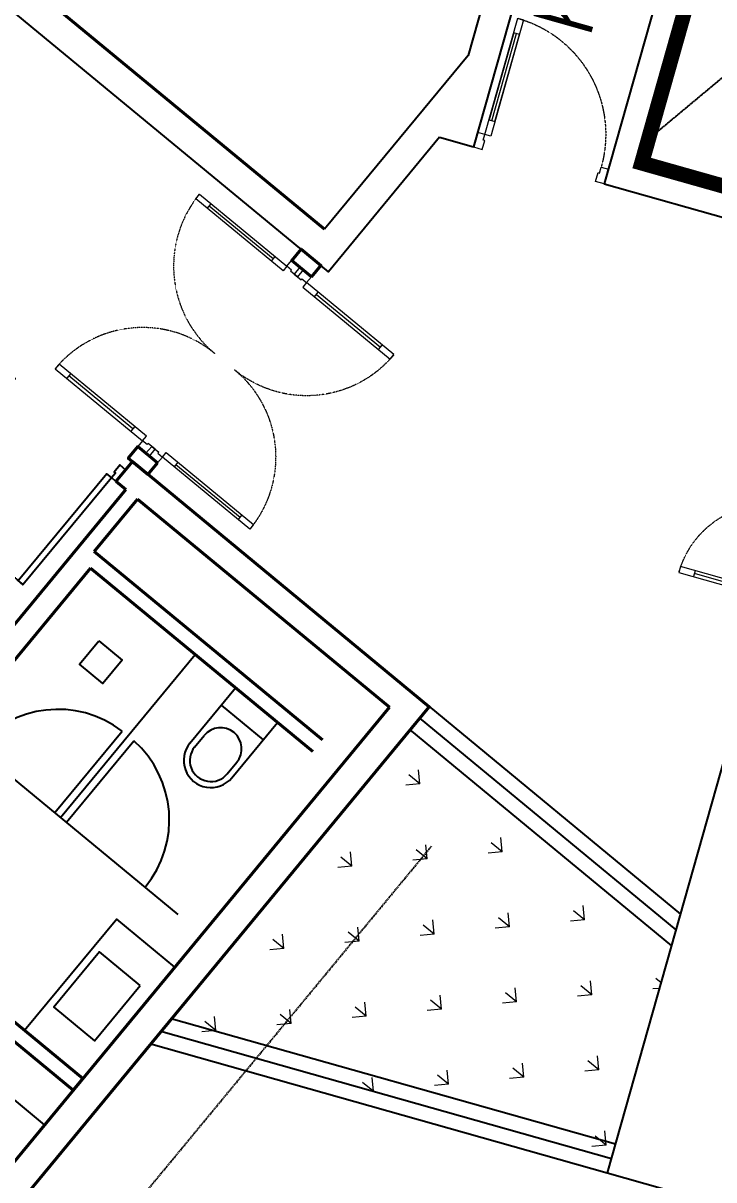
# Model space of a CAD drawing. Header units: millimetres. Extents: x -361679452 to 361242511, y -278557090 to 278849308.
# Drawn here: x -63911 to -59336, y 95349 to 103012 of the extents above; entities that cross this region are included whole.
import ezdxf
from ezdxf.enums import TextEntityAlignment as Align

# ---------------------------------------------------------------- set-up
doc = ezdxf.new("R2010")
doc.units = ezdxf.units.MM
doc.header["$MEASUREMENT"] = 0
for name, pattern in [('HIDDEN', [0.375, 0.25, -0.125]), ('TYPICAL 2 +1 BEDROOM FRONT$0$DASHED2', [9.524999999999999, 6.35, -3.175]), ('Xref_NT1+NT2_MBDV Cot vach_220729$0$HIDDEN', [0.375, 0.25, -0.125]), ('Xref_NT1+NT2_MBDV Cot vach_220729$0$HIDDEN2', [0.1875, 0.125, -0.0625])]:
    doc.linetypes.add(name, pattern=pattern)
for name, color, linetype in [('A-ANNO-ROOM', 50, 'Continuous'), ('A-FLOR-STRS', 1, 'Continuous'), ('A-FURNITURE', 251, 'Continuous'), ('A-UNIT', 1, 'Continuous'), ('KT-Cua', 36, 'Continuous'), ('KT-Khuat', 9, 'HIDDEN'), ('KT-Tuong', 1, 'Continuous'), ('TYPICAL 2 +1 BEDROOM FRONT$0$A-_DOOR----_E-', 32, 'Continuous'), ('Xref_NT1+NT2_MBDV Cot vach_220729$0$A-FURNITURE', 253, 'Continuous'), ('Xref_NT1+NT2_MBDV Cot vach_220729$0$ccu12-Thay', 7, 'Continuous'), ('Xref_NT1+NT2_MBDV Cot vach_220729$0$KT-Text', 7, 'Continuous'), ('Xref_ST_MBDV Cot vach 30.7.2022$0$ST_MBDV Cot vach 220803$0$Xref_ST_MBDV Cot vach 30.7.2022$0$KT-Tuong', 1, 'Continuous')]:
    doc.layers.add(name, color=color, linetype=linetype)
for name, color, linetype, lineweight in [('A-DOOR', 1, 'Continuous', 9), ('bo dat CXCL', 92, 'Continuous', 18), ('D-building block', 8, 'Continuous', 13), ('KT-Net cat', 1, 'Continuous', 40), ('KT-Net thay', 7, 'Continuous', 15), ('Xref_NT1+NT2_MBDV Cot vach_220729$0$CUA', 37, 'Continuous', 13)]:
    doc.layers.add(name, color=color, linetype=linetype, lineweight=lineweight)
doc.styles.add('220126_HDN_HBA typical plan$0$211210_HDN_HBA_TYPICAL PLAN CORE OPT 1$0$HBA-Text', font='GOTHIC.TTF')
doc.styles.add('Xref_NT1+NT2_MBDV Cot vach_220729$0$Arial', font='arial.ttf', dxfattribs={"width": 0.7})

# ---------------------------------------------------------------- blocks, each defined once
blk = doc.blocks.new('*U46')
for p, q in [((-1259.99999999993, -99.99999999999982), (-1299.99999999993, -99.99999999999987)), ((-1279.99999999993, -99.99999999999982), (-1279.99999999993, -524.9999999999645)), ((-90.00000000000003, -99.99999999999999), (-50.00000000000003, -99.99999999999999)), ((-70.00000000000003, -99.99999999999999), (-70.00000000000016, -524.9999999999648)), ((-1259.99999999993, -524.9999999999645), (-1299.99999999993, -524.9999999999645)), ((-90.00000000000016, -524.9999999999648), (-50.00000000000016, -524.9999999999648))]:
    blk.add_line(p, q)
for points in [[(-1349.99999999993, 99.99999998255913), (-1289.99999999993, 99.99999998255909), (-1289.99999999993, 40.00000000000016), (-1299.99999999993, 40.00000000000017), (-1299.99999999993, 1.705302565824148e-13), (-1349.99999999993, 1.563194018672128e-13)], [(2.66100453930543e-14, 99.99999998255892), (-59.99999999999997, 99.9999999825589), (-59.99999999999999, 40.00000000000001), (-49.99999999999999, 40.00000000000001), (-50, 1.4210854715202e-14), (0, 0)], [(-1299.99999999993, 1.705302565824148e-13), (-1259.99999999993, 1.563194018672128e-13), (-1259.99999999993, -624.9999999999645), (-1299.99999999993, -624.9999999999645)], [(-50, 1.4210854715202e-14), (-90, 2.842170943040401e-14), (-90.00000000000018, -624.9999999999648), (-49.99999999999995, -624.9999999999648)]]:
    blk.add_lwpolyline(points, close=True)
at = {"linetype": 'Xref_NT1+NT2_MBDV Cot vach_220729$0$HIDDEN2'}
for centre, radius, start, end in [((-1300.000000000939, 1.091564172384031e-09), 625.0000000012028, 270.0000392677516, 0), ((-49.99999999983451, 2.645776930876151e-10), 625.0000000003819, 180, 269.9999607322484)]:
    blk.add_arc(centre, radius, start, end, dxfattribs=at)
blk = doc.blocks.new('qweewe')
for p, q in [((-226617.649540008, -3043559.718917042, 0.0008727778800783348), (-226617.6495399146, -3043199.718917044, 0.0008727778800783348)), ((-226142.6495399146, -3043199.718917163, 0.0008727778800783348), (-226617.6495399146, -3043199.718917044, 0.0008727778800783348)), ((-226467.6495400079, -3043559.718917079, 0.0008727778800783348), (-226467.6495399145, -3043199.718917081, 0.0008727778800783348)), ((-226142.649539925, -3043239.718917165, 0.0008727778800783348), (-226242.649539925, -3043239.718917139, 0.0008727778800783348)), ((-226142.649540008, -3043559.718917165, 0.0008727778800783348), (-226617.649540008, -3043559.718917042, 0.0008727778800783348)), ((-226142.6495399976, -3043519.718917165, 0.0008727778800783348), (-226242.6495399976, -3043519.718917141, 0.0008727778800783348))]:
    blk.add_line(p, q)
for centre, radius, start, end in [((-226242.6495399613, -3043379.718917141, 0.0008727778800783348), 139.9999999999927, 89.99999998332474, 269.9999999833247), ((-226142.6495399613, -3043379.718917165, 0.0008727778800783348), 179.9999999999927, 269.9999999833247, 89.99999998332474), ((-226142.6495399613, -3043379.718917165, 0.0008727778800783348), 139.9999999999927, 269.9999999833247, 89.99999998332474)]:
    blk.add_arc(centre, radius, start, end)
blk = doc.blocks.new('*U76')
at = {"layer": 'TYPICAL 2 +1 BEDROOM FRONT$0$A-_DOOR----_E-'}
for points in [[(79.99999999912372, 920), (39.9999999991237, 920), (39.99999999912325, 0), (79.99999999912325, 0)], [(0, 0), (0, 0), (0, 0), (39.99999999912325, 0), (39.99999999912325, -42), (49.99999999912689, -42), (49.99999999912689, -100), (0, -100), (0, -100), (0, -100)], [(1000, 0), (1000, 0), (1000, 0), (960.0000000008731, 0), (960.0000000008731, -42), (950.0000000008731, -42), (950.0000000008731, -100), (1000, -100), (1000, -100), (1000, -100)]]:
    blk.add_lwpolyline(points, close=True, dxfattribs=at)
at = {"layer": 'TYPICAL 2 +1 BEDROOM FRONT$0$A-_DOOR----_E-', "color": 8, "linetype": 'TYPICAL 2 +1 BEDROOM FRONT$0$DASHED2', "ltscale": 0.1}
blk.add_arc((39.99999999912325, 0), 920.0000000017498, 0, 90, dxfattribs=at)
blk = doc.blocks.new('Condo-Studio Corner')
at = {"layer": 'A-FURNITURE'}
for p, q in [((953.0969693474763, -3533.446788728354, -0.02853916700579262), (1844.570149395295, -2453.959515179333, 0.0438952006596001)), ((1731.900018867804, -4176.603594141838, 1.17543058519417e-08), (259.1721610110544, -2960.369668706204, 1.175434860746792e-08)), ((915.0708565507375, -3501.161109466804, 0.02850253156703258), (1360.500086333632, -2961.746796293301, 0.02850253156703258)), ((992.1792361010157, -3564.834477548837, 0.02850714297108447), (1437.608465882047, -3025.420164374285, 0.02850714297108447)), ((-310.9448757395148, -4614.560130144469, 0.05479021183692888), (844.0663105994463, -5568.897054273752, 0.05479021183692888))]:
    blk.add_line(p, q, dxfattribs=at)
for points, elevation in [([(1206.013420842617, -2363.467101647053), (1360.228042261704, -2490.816426499397), (1232.878717405751, -2645.031047919416), (1078.664095988526, -2517.681723065558)], 0.02148150564564121), ([(1034.405000843224, -5338.408062309376), (-709.7214178834984, -3898.098007604596), (-1091.772204395471, -4360.739126986591), (652.3542143387021, -5801.049181691953)], 1.175433510370276e-08)]:
    blk.add_lwpolyline(points, close=True, dxfattribs=dict(at, elevation=elevation))
for points in [[(1709.321003669756, -4525.418609390792), (1325.071455854806, -4207.0531104572), (714.7434350205876, -4944.213397995336), (1098.992982835538, -5262.578896925203)], [(1480.048292631167, -4647.120787115942), (1210.475105503458, -4423.893779646663), (907.5241669564275, -4789.74310485), (1177.097354086, -5012.97011231241)]]:
    blk.add_lwpolyline(points, close=True, dxfattribs=at)
for centre, start, end in [((934.3479520846449, -3517.079451981466, 0.02850253156703259), 52.4980258424285, 140.4513128180953), ((972.9021412171714, -3548.916135525447, 0.02850714297108447), 320.4513128180953, 48.40459957168513)]:
    blk.add_arc(centre, 699.9999999999998, start, end, dxfattribs=at)
at = {"layer": 'KT-Net cat'}
for p, q in [((-71.76313781464705, -3125.608908071648, 1.175433537115511e-08), (1384.998191584367, -1361.120426221984, 1.17543355495538e-08)), ((1384.998191584367, -1361.120426221984, 1.17543355495538e-08), (1319.727638773504, -1307.217552766844, 1.175433555502902e-08)), ((1175.606600021478, -1771.812058165087, 1.175433550804918e-08), (1462.103809111926, -1424.797140533105, 1.175433554313667e-08)), ((3131.816811804019, -2803.708836766309, 1.17543354037015e-08), (1462.103809111897, -1424.797140533105, 1.175433554313667e-08)), ((2687.050690308533, -3020.01934345247, 1.175433538182772e-08), (1175.606600021478, -1771.812058165087, 1.175433550804918e-08)), ((43.90663687852793, -3221.110233879182, 1.175433536147182e-08), (1150.49336230458, -1880.764841447759, 1.175433549703098e-08)), ((2623.373977918818, -3097.124961271416, 1.175433537403502e-08), (1150.493362304551, -1880.764841447759, 1.175433549703098e-08)), ((-1919.264997110324, -8920.051344897947, 1.175433478522515e-08), (3131.816811804019, -2803.708836766309, 1.17543354037015e-08))]:
    blk.add_line(p, q, dxfattribs=at)
for points, elevation in [([(-1781.673788503365, -9067.174754468491), (3394.103780876118, -2799.838457447127), (1427.885011226201, -1176.061164911138)], 1.175433556829017e-08), ([(1319.6380846393, -1307.143592814158), (1427.90194841841, -1176.040654691169)], 9.470139624787456e-09)]:
    blk.add_lwpolyline(points, dxfattribs=dict(at, elevation=elevation))
at = {"layer": 'KT-Net cat', "elevation": 1.175433529303156e-08}
blk.add_lwpolyline([(1036.887646908202, -5340.454736649961), (1100.563334960723, -5263.348272917938), (-645.9460522152949, -3821.092629564897), (-709.6217402659531, -3898.199093298084)], close=True, dxfattribs=at)
at = {"layer": 'A-DOOR', "extrusion": (-5.788255105649864e-07, 4.780158418304735e-07, 0.9999999999997183), "rotation": 140.4480118361655}
blk.add_blockref('*U76', (1319.634888571903, -1307.140953304838, -0.001388666062875003), dxfattribs=at)
at = {"layer": 'A-FURNITURE', "rotation": 230.4513127404195}
blk.add_blockref('qweewe', (2204656.525557538, -2115353.038629686, -0.0008727661259520549), dxfattribs=at)
blk = doc.blocks.new('A$C21AF0CCA')
at = {"layer": 'A-ANNO-ROOM', "insert": (1197.56892258345, 814.6835720778872), "char_height": 600, "attachment_point": 2, "rotation": 0.10542954816276216, "style": '220126_HDN_HBA typical plan$0$211210_HDN_HBA_TYPICAL PLAN CORE OPT 1$0$HBA-Text'}
blk.add_mtext_dynamic_manual_height_columns('1-BR+', width=722857412.8743668, gutter_width=9765.624999999996, heights=[0], dxfattribs=at)
blk = doc.blocks.new('*U171')
blk.add_line((-70, 99.99999999999999), (-69.99999999999994, 699.5310470312234))
for points in [[(-50, 0), (-49.99999999999994, 799.5310470312234), (-89.99999999999994, 799.5310470312234), (-90, 0)], [(-50, 99.99999999999999), (-90, 100), (-89.99999999999994, 699.5310470312234), (-49.99999999999994, 699.5310470312234)], [(-899.5310470312234, -99.99999998255883), (-839.5310470312234, -99.9999999825588), (-839.5310470312234, -39.99999999999989), (-849.5310470312234, -39.99999999999989), (-849.5310470312234, 1.090753876766851e-13), (-899.5310470312234, 1.374970971070891e-13)], [(0, -99.99999998255892), (-60, -99.99999998255889), (-60, -40), (-50, -40), (-50, 0), (0, 0)]]:
    blk.add_lwpolyline(points, close=True)
at = {"linetype": 'Xref_NT1+NT2_MBDV Cot vach_220729$0$HIDDEN'}
blk.add_arc((-50, 0), 799.5310470312234, 90, 180, dxfattribs=at)
blk = doc.blocks.new('PCCCCC')
at = {"layer": 'D-building block', "color": 2, "const_width": 100, "elevation": 1.875743964065635e-09}
blk.add_lwpolyline([(-37495.77454220092, -49951.09991465649), (-35956.06446028905, -50386.17791186948), (-35276.25508964374, -47980.38090888213), (-36815.96517155563, -47545.30291166913)], close=True, dxfattribs=at)
at = {"layer": 'KT-Khuat', "ltscale": 5}
blk.add_line((-37450.94067697003, -49792.4362725734, -4.162198167469409e-06), (-35276.25508964373, -47980.38090888213, 1.875743964065635e-09), dxfattribs=at)
at = {"layer": 'KT-Net cat'}
blk.add_line((-41640.14121151081, -48701.68879181861, -1.234555027735542e-08), (-39596.494104296, -50389.42614350446, -4.037649392087995e-09), dxfattribs=at)
at = {"layer": 'KT-Tuong'}
blk.add_line((-36815.96519106948, -47545.30290615508, -0.00165638798252666), (-37495.77460900863, -49951.09989538422, 0.0002276541345876381), dxfattribs=at)
at = {"layer": 'KT-Tuong', "elevation": -7.030797823146073e-10}
for points in [[(-38066.95808605569, -47191.72121868597), (-38645.58867406897, -49237.98246326527), (-39596.49410429601, -50389.42614350446)], [(-37874.50456082965, -47246.14217630406), (-38609.19998550652, -49844.30896048294)], [(-37008.93305857143, -47490.90376216998), (-37743.58246261544, -50088.90779961643)], [(-38834.38307757364, -49780.67863709468), (-39569.63692182498, -50670.99155930888), (-41767.49539391306, -48855.89940177997)], [(-39723.8475317882, -50543.63737690511), (-39723.85104204676, -50543.64162744876)]]:
    blk.add_lwpolyline(points, dxfattribs=at)
at = {"layer": 'Xref_ST_MBDV Cot vach 30.7.2022$0$ST_MBDV Cot vach 220803$0$Xref_ST_MBDV Cot vach 30.7.2022$0$KT-Tuong'}
for p, q in [((-38834.38307757364, -49780.67863709468, -0.001145766239167289), (-38609.19998550652, -49844.30896048294, -0.001145766246880621)), ((-37495.77460900891, -49951.09989538521, -0.00114576628315659), (-35956.06474051061, -50386.17801762462, -0.001145766335897211)), ((-37495.77454209803, -49951.09991429234, -0.001145766283156582), (-35956.06473959461, -50386.17801788355, -0.001145766335897193)), ((-37743.58246261544, -50088.90779961643, -0.001145766276531142), (-36010.44951069964, -50578.64177206042, -0.001145766335897193))]:
    blk.add_line(p, q, dxfattribs=at)
at = {"layer": 'Xref_NT1+NT2_MBDV Cot vach_220729$0$CUA', "xscale": -1, "rotation": 344.2212083034433}
blk.add_blockref('*U171', (-38582.00757962528, -49748.07708915696), dxfattribs=at)
at = {"layer": 'Xref_NT1+NT2_MBDV Cot vach_220729$0$KT-Text', "extrusion": (-2.279760247110746e-08, -7.842662398760276e-08, 0.9999999999999968), "style": 'Xref_NT1+NT2_MBDV Cot vach_220729$0$Arial', "width": 0.7}
blk.add_text('KT PCCC', height=400, rotation=74.22122668239095, dxfattribs=at).set_placement((-37603.07422754597, -48290.03349663107, 0.004816007953552815), align=Align.CENTER)
blk = doc.blocks.new('*U189')
for p, q in [((-1509.999993299051, -99.99999999999979), (-1549.999993299051, -99.99999999999984)), ((-1529.999993299051, -99.99999999999979), (-1529.999993299051, -649.9999966495252)), ((-90.00000000000003, -99.99999999999999), (-50.00000000000003, -99.99999999999999)), ((-70.00000000000003, -99.99999999999999), (-70.00000000000018, -649.9999966495254)), ((-1509.999993299051, -649.9999966495252), (-1549.999993299051, -649.9999966495252)), ((-90.00000000000018, -649.9999966495254), (-50.00000000000018, -649.9999966495254))]:
    blk.add_line(p, q)
for points in [[(-1599.999993299051, 99.99999998255916), (-1539.999993299051, 99.99999998255912), (-1539.999993299051, 40.00000000000019), (-1549.999993299051, 40.0000000000002), (-1549.999993299051, 2.017941361178772e-13), (-1599.999993299051, 1.875832814026752e-13)], [(2.66100453930543e-14, 99.99999998255892), (-59.99999999999997, 99.9999999825589), (-59.99999999999999, 40.00000000000001), (-49.99999999999999, 40.00000000000001), (-50, 1.4210854715202e-14), (0, 0)], [(-1549.999993299051, 2.017941361178772e-13), (-1509.999993299051, 1.875832814026752e-13), (-1509.999993299051, -749.9999966495252), (-1549.999993299051, -749.9999966495252)], [(-50, 1.4210854715202e-14), (-90, 2.842170943040401e-14), (-90.00000000000021, -749.9999966495254), (-49.99999999999997, -749.9999966495254)]]:
    blk.add_lwpolyline(points, close=True)
at = {"linetype": 'Xref_NT1+NT2_MBDV Cot vach_220729$0$HIDDEN2'}
for centre, radius, start, end in [((-1549.999993300262, 1.309874158838432e-09), 749.9999966510112, 270.0000392677515, 0), ((-49.99999999980142, 3.17490388115952e-10), 749.9999966500261, 180, 269.9999607322485)]:
    blk.add_arc(centre, radius, start, end, dxfattribs=at)
blk = doc.blocks.new('*U190')
for p, q in [((-1510.021063349328, -99.99999999999979), (-1550.021063349328, -99.99999999999984)), ((-1530.021063349328, -99.99999999999979), (-1530.021063349328, -650.0105316746639)), ((-90.00000000000003, -99.99999999999999), (-50.00000000000003, -99.99999999999999)), ((-70.00000000000003, -99.99999999999999), (-70.00000000000018, -650.0105316746641)), ((-1510.021063349328, -650.0105316746639), (-1550.021063349328, -650.0105316746639)), ((-90.00000000000018, -650.0105316746641), (-50.00000000000018, -650.0105316746641))]:
    blk.add_line(p, q)
for points in [[(-1600.021063349328, 99.99999998255916), (-1540.021063349328, 99.99999998255912), (-1540.021063349328, 40.00000000000019), (-1550.021063349328, 40.0000000000002), (-1550.021063349328, 2.017967710440026e-13), (-1600.021063349328, 1.875859163288005e-13)], [(2.66100453930543e-14, 99.99999998255892), (-59.99999999999997, 99.9999999825589), (-59.99999999999999, 40.00000000000001), (-49.99999999999999, 40.00000000000001), (-50, 1.4210854715202e-14), (0, 0)], [(-1550.021063349328, 2.017967710440026e-13), (-1510.021063349328, 1.875859163288005e-13), (-1510.021063349328, -750.0105316746639), (-1550.021063349328, -750.0105316746639)], [(-50, 1.4210854715202e-14), (-90, 2.842170943040401e-14), (-90.00000000000021, -750.0105316746641), (-49.99999999999997, -750.0105316746641)]]:
    blk.add_lwpolyline(points, close=True)
at = {"linetype": 'Xref_NT1+NT2_MBDV Cot vach_220729$0$HIDDEN2'}
for centre, radius, start, end in [((-1550.021063350539, 1.309892558048488e-09), 750.0105316761499, 270.0000392677516, 0), ((-49.9999999998014, 3.174948476086497e-10), 750.0105316751647, 180, 269.9999607322483)]:
    blk.add_arc(centre, radius, start, end, dxfattribs=at)

msp = doc.modelspace()

# ---------------------------------------------------------------- linework, layer by layer
at = {"layer": 'KT-Cua', "extrusion": (3.487447351220456e-08, -1.828229667849189e-08, 0.9999999999999993)}
for p, q in [((-62930.38280518368, 96419.31887545134, 1.622150396689683e-06), (-59987.73220041813, 95587.80941600027, 1.622150396665647e-06)), ((-62999.89201001925, 96335.04452925903, 8.111311310200401e-07), (-60014.92457543706, 95491.57753593585, 8.111311310281716e-07)), ((-63066.01585540097, 96249.81357666553), (-60042.11695045623, 95395.34565587062))]:
    msp.add_line(p, q, dxfattribs=at)
at = {"layer": 'KT-Net cat', "extrusion": (-3.465987262608002e-06, -1.741026482835716e-06, 0.999999999992478), "elevation": 0.03860842552127889}
msp.add_lwpolyline([(-62001.20373055167, 101332.4160193431), (-62132.27149026025, 101440.6804560648), (-62070.07670108087, 101515.9772555757), (-61939.00894138387, 101407.7128188299)], close=True, dxfattribs=at)
at = {"layer": 'Xref_NT1+NT2_MBDV Cot vach_220729$0$ccu12-Thay', "elevation": 1.118653840349523e-10}
msp.add_lwpolyline([(-56723.85326306333, 107138.4368809959), (-56723.85326955558, 107138.4368828304), (-57549.93372402058, 104214.9969169464), (-60042.11586882613, 95395.34535023267), (-58694.8716666612, 95014.6525735221), (-60993.59981081609, 86879.61725882956, 0.5291998708815345), (-56786.90637155154, 81810.1251876936), (-44478.35959217229, 82976.97416699442, 0.3082121150768077), (-41014.83310405511, 85871.7715516708)], format="xyb", dxfattribs=at)

# ---------------------------------------------------------------- block references
at = {"layer": 'KT-Net thay'}
msp.add_blockref('PCCCCC', (-22318.51360591078, 152036.7145108697), dxfattribs=at)
at = {"layer": 'Xref_NT1+NT2_MBDV Cot vach_220729$0$CUA', "xscale": -1, "rotation": 254.2212083034433}
msp.add_blockref('*U46', (-58612.47607394258, 100454.7350531058), dxfattribs=at)

# ---------------------------------------------------------------- next in the draw order: block references
at = {"layer": 'A-UNIT'}
msp.add_blockref('Condo-Studio Corner', (-64615.36540134551, 101283.4813032413, -1.171039558176673e-08), dxfattribs=at)

# ---------------------------------------------------------------- next in the draw order: hatches: boundary and pattern name
at = {"layer": 'bo dat CXCL'}
h = msp.add_hatch(dxfattribs=at)
h.set_pattern_fill('GRASS', color=256, scale=500, angle=6.295837926640892e-14)
h.set_pattern_definition([(140.4488267379155, (-68702.39368953978, 96763.15874285658), (-497.7407024684449, -47.47834216050479), [93.75, -613.3567814999999]), (95.4488267379155, (-68702.39368953978, 96763.15874285658), (-497.7407025997579, -47.47834217303043), [93.74999999999977, -406.2499999999991]), (185.4488267379155, (-68702.39368953978, 96763.15874285658), (47.47834217303043, -497.7407025997579), [93.75, -406.25])])
h.paths.add_polyline_path([(-62365.51435847636, 96155.78685948707), (-63001.68907996264, 96335.55170279817), (-62891.32632414077, 96469.18906921477), (-62836.83797269681, 96535.16683843976), (-62449.84748589466, 97003.77061269298), (-61352.3599255383, 98332.61530254676), (-59617.07201283044, 96899.54944114145), (-59687.43501537698, 96650.5397824664), (-59758.2160786482, 96400.05063663772), (-60014.92465622525, 95491.57720883214), (-61776.89119268252, 95989.45873044571)])

# ---------------------------------------------------------------- next in the draw order: linework, layer by layer
at = {"layer": 'A-FLOR-STRS', "extrusion": (2.454584222441257e-08, -3.078916861638356e-08, 0.9999999999999993)}
for p, q in [((-61225.00648325236, 98486.82658367319, 1.185226078150256e-06), (-59557.64484196214, 97109.85672800688, 1.185226078133261e-06)), ((-61288.68319564304, 98409.72096585302, 3.742068124798479e-07), (-59587.35828515023, 97004.70296710206, 3.74206812485628e-07)), ((-61352.35990803278, 98332.61534803404, -4.368124531577565e-07), (-59617.07172833831, 96899.54920619717, -4.368124531597216e-07))]:
    msp.add_line(p, q, dxfattribs=at)
at = {"layer": 'bo dat CXCL'}
msp.add_line((-63071.26940634911, 96251.29744959978), (-60042.1170417791, 95395.34533174409), dxfattribs=at)
at = {"layer": 'KT-Net cat', "extrusion": (-3.465987262608002e-06, -1.741026482835716e-06, 0.999999999992478), "elevation": 0.04191623513505981}
msp.add_lwpolyline([(-63020.14414872957, 100098.819479043), (-63151.21215404909, 100207.0841186668), (-63214.89590743831, 100129.9843624272), (-63083.82790210486, 100021.7197228319)], close=True, dxfattribs=at)
at = {"layer": 'Xref_NT1+NT2_MBDV Cot vach_220729$0$A-FURNITURE', "elevation": -4.368124531560556e-07}
msp.add_lwpolyline([(-61352.3599080329, 98332.61534803413), (-59617.07172833831, 96899.54920619717)], dxfattribs=at)
at = {"layer": 'Xref_NT1+NT2_MBDV Cot vach_220729$0$ccu12-Thay', "linetype": 'HIDDEN', "ltscale": 25, "elevation": 1.943722384583377e-10}
for points in [[(-59810.0093091347, 108017.0011758848, 0.3132591154309347), (-61725.40043105015, 115112.4348673025), (-76681.22240419117, 127439.8857218673, 0.256737403509929), (-82155.0732095016, 128022.2769244713, 0.02539334813614932), (-83207.19036715254, 127498.8350824119, 0.08893785001949467), (-86361.7871507863, 124896.1972739963), (-88547.82284556139, 122243.7696678183), (-113995.3459640704, 91438.22296905566, 0.0725016575372773), (-114929.0710311952, 89493.59078843135, 0.05029248862882004), (-117686.1783032853, 77111.40701480629, 0.02229968031557079), (-118097.8059393741, 71632.78016234894, 0.4964024037258143), (-111586.4422265034, 67387.0759935834), (-102943.522991229, 70671.72698784403, 0.08126423040099286), (-99030.24697019438, 73116.64603711534), (-92449.27743799372, 81085.48873117729), (-90284.2691727422, 83707.07970082329), (-78314.94414289983, 98205.99948632409, -0.4142135623114274), (-77753.3559399714, 98259.49070378652), (-69577.52617990266, 91507.58348320983, 0.4147015980058648), (-65912.95733779183, 91860.21883856806), (-61205.76058812922, 97560.12043169918)], [(-60374.96031300077, 108219.0664208695, 0.3131129883914917), (-62109.54500257852, 114651.5188147968), (-77043.62639451952, 126961.0498287287, 0.2552902167641262), (-81919.4008964728, 127470.4812948823, 0.02529446253454516), (-82913.01152293378, 126975.902192249, 0.08884098819325376), (-85901.53172110947, 124511.2508480258), (-88085.02524451166, 121861.9077868738), (-113513.6252709513, 91079.26847260253, 0.07162818219334227), (-114357.8498869251, 89309.92618802126, 0.05031291028700317), (-117090.3926308888, 77040.41805392399, 0.02217052075560431), (-117497.117044567, 71646.04030634131, 0.4938342429268142), (-111793.9552084471, 67950.08108068933), (-103166.051254923, 71229.02567427815, 0.08020953983811836), (-99461.9415788143, 73536.17021493951), (-92911.91113850474, 81467.54901326832), (-90746.90287325322, 84089.13998291432), (-78777.64720723662, 98587.97576078802, -0.4142135623114227), (-77371.29565801332, 98722.12440440734), (-69195.46589792054, 91970.21718381078, 0.4147700055942877), (-66375.93005003757, 92241.86861444294), (-61668.39413007861, 97942.18090579112)]]:
    msp.add_lwpolyline(points, format="xyb", dxfattribs=at)

# ---------------------------------------------------------------- next in the draw order: block references
at = {"layer": 'A-ANNO-ROOM'}
for p in [(-193366.6029767873, 192837.9996409905, 5.460855537377236e-05), (-194725.1126339572, 187914.7636662904, 5.460855537377236e-05), (-204628.500881133, 156603.4286092457, 5.461079910308954e-05)]:
    msp.add_blockref('A$C21AF0CCA', p, dxfattribs=at)
at = {"layer": 'Xref_NT1+NT2_MBDV Cot vach_220729$0$CUA', "rotation": 230.4488274521679}
msp.add_blockref('*U190', (-63151.22532701354, 100207.0676705775, -0.002189245748822364), dxfattribs=at)
at = {"layer": 'Xref_NT1+NT2_MBDV Cot vach_220729$0$CUA', "xscale": -1, "rotation": 50.44882745221815}
msp.add_blockref('*U189', (-63020.14414910048, 100098.8194788184, -0.002236086160245086), dxfattribs=at)

doc.saveas('drawing.dxf')
